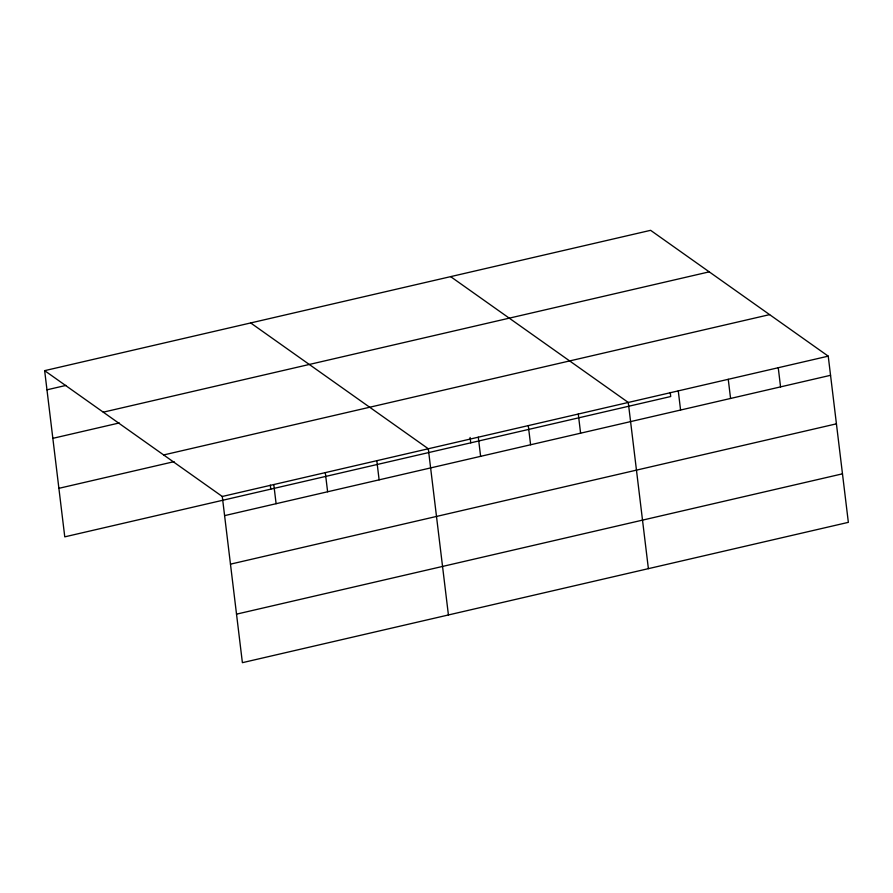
<?xml version="1.0" encoding="UTF-8"?>
<svg xmlns="http://www.w3.org/2000/svg" width="893" height="893" viewBox="0 0 893 893"><rect width="100%" height="100%" fill="white"/><g stroke="black" fill="none" stroke-linecap="round" stroke-linejoin="round"><path stroke-width="1.34" d="M44.65 370.651L650.606 230.327L828.235 356.151L848.35 522.349L242.394 662.673L222.279 496.475L44.65 370.651L64.765 536.849L670.721 396.525L670.23 392.485M46.972 389.817L65.948 385.419M103.264 412.175L709.221 271.852M52.843 438.34L119.26 422.958M163.665 454.95L769.621 314.626M58.893 488.326L174.102 461.648M222.279 496.475L828.235 356.151M224.601 515.629L830.557 375.306M230.472 564.153L836.428 423.829M236.522 614.15L842.479 473.826M450.641 276.64L628.27 402.453L648.385 568.651M250.676 322.942L428.305 448.766L448.42 614.964M778.25 367.726L780.56 386.892M728.253 379.302L730.574 398.468M678.267 390.877L680.578 410.043M578.284 414.028L580.595 433.194M528.288 425.615L530.609 444.77M478.302 437.19L480.613 456.345M470.098 437.447L470.756 442.839M376.801 460.688L379.123 479.854M325.298 472.62L327.619 491.775M273.794 484.542L276.104 503.708M270.3 485.1L270.791 489.141"/></g></svg>
